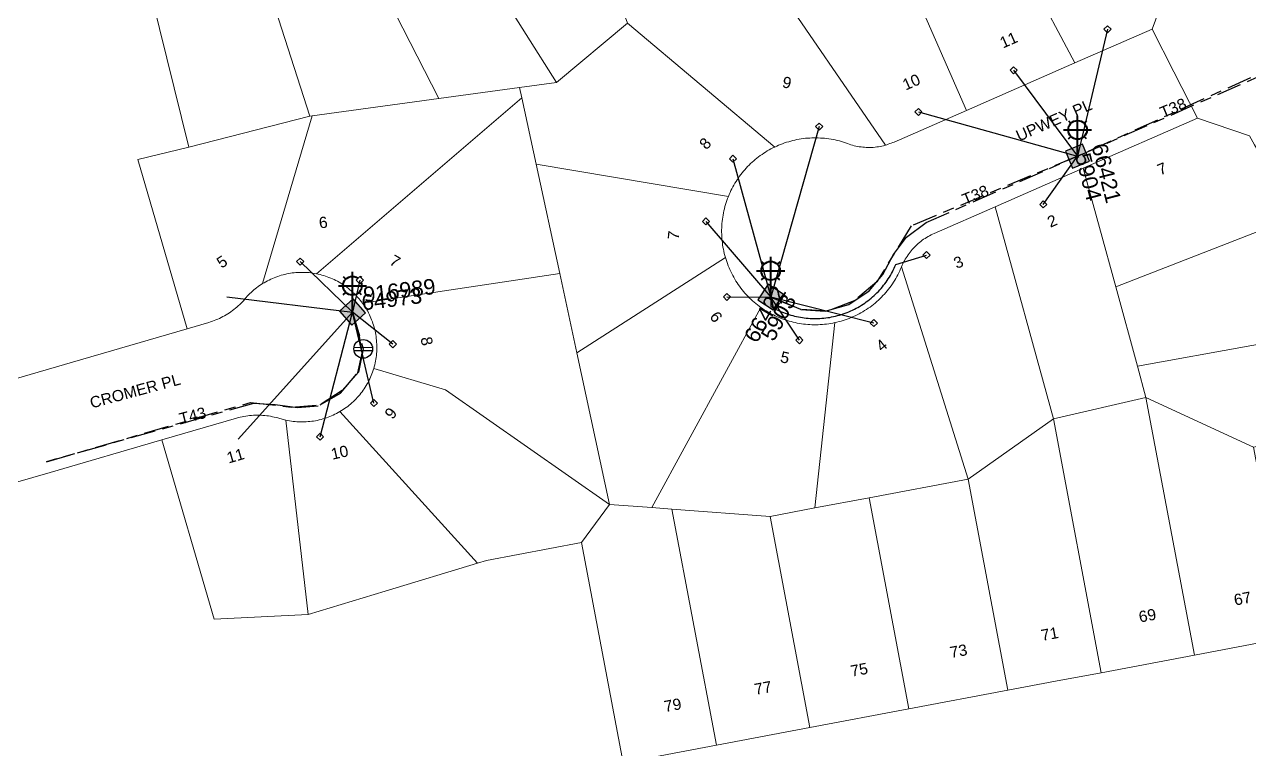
# Model space of a CAD drawing. Header units: metres. Extents: x 305584 to 306382, y 6248516 to 6249160.
# Drawn here: x 305683.1 to 305879.7, y 6248710.7 to 6248827 of the extents above; entities that cross this region are included whole.
import ezdxf
from ezdxf.enums import TextEntityAlignment as Align

# ---------------------------------------------------------------- set-up
doc = ezdxf.new("R2010")
doc.units = ezdxf.units.M
doc.linetypes.add('Cable Exist UG', pattern=[8.2, 4, -1.2, 1.8, -1.2])
doc.layers.get('0').update_dxf_attribs({"color": 6})
doc.layers.add('Cadastre Land Parcels_SP_EXT', color=9, linetype='Continuous', lineweight=5)
doc.layers.add('Cadastre Roads_SP_EXT', color=9, linetype='Continuous', lineweight=5)
for name, color, linetype in [('Equip_LV_EXT', 7, 'Continuous'), ('Equip_SP_SL_EXT', 7, 'Continuous'), ('Mains_LV_EXT', 7, 'Continuous'), ('Mains_SL_EXT', 7, 'Continuous'), ('Services_SP_EXT', 7, 'Continuous'), ('SupportsUG_SP_LV_SL_EXT', 7, 'Continuous')]:
    doc.layers.add(name, color=color, linetype=linetype)
doc.layers.get('0').freeze()
doc.styles.add('COLUMN_LABEL', font='arial.ttf')
doc.styles.add('iecARIAL', font='arial.ttf', dxfattribs={"height": 2})
doc.styles.add('POLE_LABEL', font='arial.ttf')
doc.styles.get("Standard").update_dxf_attribs({"font": 'arial.ttf'})

# ---------------------------------------------------------------- blocks, each defined once
blk = doc.blocks.new('COLUMN_EXT')
blk.add_hatch(color=256).paths.add_polyline_path([(-1.49, 1.48), (-1.49, -1.49), (1.48, -1.49), (1.48, 1.48)])
blk.add_lwpolyline([(-1.49, -1.49), (1.48, -1.49), (1.48, 1.48), (-1.49, 1.48)], close=True)
for tag, height, style, flags, p in [('ASSET_NUM', 2.5, 'COLUMN_LABEL', 8, (2, 2)), ('STRUCTURE_PLANT_NUMBER', 0.2, 'POLE_LABEL', 9, (1.81, 0.03)), ('STREET_CODE', 0.2, 'COLUMN_LABEL', 9, (1.81, -0.2))]:
    blk.add_attdef(tag, text='', height=height, dxfattribs=dict(style=style, flags=flags)).set_placement(p, align=Align.MIDDLE_LEFT)
at = {"flags": 9}
for tag, p in [('COLUMN_TYPE', (1.81, -0.4)), ('OWNED_BY', (1.81, -0.6)), ('STATE', (1.81, -0.8)), ('USAGE', (1.81, -1)), ('STREETNAME', (1.81, -1.6)), ('SUBURB', (1.81, -1.8)), ('LEGEND', (1.81, -1.2)), ('LOCATION', (1.81, -1.4)), ('NOTES', (1.81, -2))]:
    blk.add_attdef(tag, text='', height=0.2, dxfattribs=at).set_placement(p, align=Align.MIDDLE_LEFT)
at = {"flags": 1}
blk.add_attdef('Z', (1.81, -2.35), '', height=0.2, dxfattribs=at)
blk = doc.blocks.new('SL_LANTERN_EXT')
at = {"lineweight": 40}
for p, q in [((0, 1.97), (0, 6.47)), ((-2.25, 4.22), (2.25, 4.22)), ((-1.46, 5.68), (-1.06, 5.28)), ((1.46, 5.68), (1.06, 5.28)), ((-1.46, 2.76), (-1.06, 3.16)), ((0, 0), (0, 2.72)), ((1.46, 2.76), (1.06, 3.16))]:
    blk.add_line(p, q, dxfattribs=at)
blk.add_circle((0, 4.22), 1.5, dxfattribs=at)
at = {"style": 'iecARIAL', "flags": 8}
blk.add_attdef('ASSET_NUM', (1.5, 1.5), '', height=2.5, dxfattribs=at)
for tag, p, height, flags in [('OPERATING_VOLTAGE', (0.98, -1.65), 0.2, 9), ('ORIENTATION', (0.98, -1.85), 0.2, 9), ('OWNED_BY', (0.98, -2.05), 0.2, 9), ('CONSTRUCTED_VOLTAGE', (0.98, -0.65), 0.2, 9), ('CONTROL_TYPE', (0.98, -0.85), 0.2, 9), ('LANTERN_PURPOSE', (0.98, -1.05), 0.2, 9), ('LANTERN_TYPE', (0.98, -1.25), 0.2, 9), ('NO_PHASES', (0.98, -1.45), 0.2, 9), ('LNUMBER', (2.18, -3.25), 2.5, 8), ('STATE', (0.98, -2.25), 0.2, 9), ('USAGE', (0.98, -2.45), 0.2, 9), ('CEXIST', (0.98, -2.65), 0.2, 9), ('CNEW', (0.98, -2.85), 0.2, 9), ('CNUMBER', (0.98, -3.05), 0.2, 9), ('CREMOVE', (0.98, -3.25), 0.2, 9), ('CREPLACE', (0.98, -3.45), 0.2, 9), ('LKINGHEIGHT', (0.98, -3.65), 0.2, 9), ('LBRACKET', (0.98, -3.85), 0.2, 9), ('LBRACKETVOCAB', (0.98, -4.05), 0.2, 9), ('LCATEGORY', (0.98, -4.25), 0.2, 9), ('LCHARGE1', (0.98, -4.45), 0.2, 9), ('LCHARGE1PERCENT', (0.98, -4.65), 0.2, 9), ('LCHARGE2', (0.98, -4.85), 0.2, 9), ('LCHARGE2PERCENT', (0.98, -5.05), 0.2, 9), ('LCHARGE3', (0.98, -5.25), 0.2, 9), ('LCHARGE3PERCENT', (0.98, -5.45), 0.2, 9), ('LEXIST', (0.98, -5.65), 0.2, 9), ('LLAMP', (0.98, -5.85), 0.2, 9), ('LLAMPVOCAB', (0.98, -6.05), 0.2, 9), ('LMAST', (0.98, -6.25), 0.2, 9), ('LMASTVOCAB', (0.98, -6.45), 0.2, 9), ('LNEW', (0.98, -6.65), 0.2, 9), ('LANTNUMBER', (0.98, -6.85), 0.2, 9), ('LOUTREACH', (0.98, -7.25), 0.2, 9), ('LOUTREACHVOCAB', (0.98, -7.45), 0.2, 9), ('LRATECODE', (0.98, -7.65), 0.2, 9), ('LREMOVE', (0.98, -7.85), 0.2, 9), ('LREPLACE', (0.98, -8.05), 0.2, 9), ('STREETNAME', (0.98, -9.25), 0.2, 9), ('SUBURB', (0.98, -9.45), 0.2, 1), ('LTYPE', (0.98, -8.25), 0.2, 9), ('LTYPEVOCAB', (0.98, -8.45), 0.2, 9), ('LEGEND', (0.98, -8.65), 0.2, 9), ('LOCATION', (0.98, -8.85), 0.2, 9), ('NOTES', (0.98, -9.05), 0.2, 9)]:
    blk.add_attdef(tag, p, '', height=height, dxfattribs=dict(flags=flags))
blk = doc.blocks.new('CCP_EXT')
at = {"flags": 9}
for tag, p in [('STATE', (0, -1.8)), ('NOTES', (0, -2))]:
    blk.add_attdef(tag, text='', height=0.2, dxfattribs=at).set_placement(p, align=Align.MIDDLE_LEFT)
blk.add_wipeout([(0, 0.57), (0.57, 0), (0, -0.57), (-0.57, 0)])
blk.add_lwpolyline([(-0.57, 0), (0, 0.57), (0.57, 0), (0, -0.57), (-0.57, 0)])
at = {"flags": 1}
blk.add_attdef('Z', (0, 0), '', height=0.2, dxfattribs=at)
at = {"flags": 9}
for tag, p in [('CCP_TYPE', (0, 0)), ('CONSTRUCTED_VOLTAGE', (0, -0.2)), ('OPERATING_VOLTAGE', (0, -0.6)), ('ORIENTATION', (0, -0.8)), ('OWNED_BY', (0, -1)), ('NO_PHASES', (0, -0.4)), ('USAGE', (0, -1.2)), ('LEGEND', (0, -1.4)), ('LIFE_SUPPORT', (0, -1.6))]:
    blk.add_attdef(tag, text='', height=0.2, dxfattribs=at).set_placement(p, align=Align.MIDDLE_LEFT)
blk = doc.blocks.new('LV_UG_LINKS_CLOSED_EXT')
blk.add_wipeout([(-1.06, 1.06), (-1.18, 0.92), (-1.29, 0.76), (-1.37, 0.59), (-1.43, 0.42), (-1.48, 0.23), (-1.49, 0.05), (-1.49, -0.14), (-1.46, -0.33), (-1.41, -0.51), (-1.33, -0.68), (-1.24, -0.84), (-1.12, -0.99), (-0.99, -1.12), (-0.84, -1.24), (-0.68, -1.33), (-0.51, -1.41), (-0.33, -1.46), (-0.14, -1.49), (0.05, -1.49), (0.23, -1.48), (0.42, -1.43), (0.59, -1.37), (0.76, -1.29), (0.92, -1.18), (1.06, -1.06), (1.18, -0.92), (1.29, -0.76), (1.37, -0.59), (1.43, -0.42), (1.48, -0.23), (1.49, -0.05), (1.49, 0.14), (1.46, 0.33), (1.41, 0.51), (1.33, 0.68), (1.24, 0.84), (1.12, 0.99), (0.99, 1.12), (0.84, 1.24), (0.68, 1.33), (0.51, 1.41), (0.33, 1.46), (0.14, 1.49), (-0.05, 1.49), (-0.23, 1.48), (-0.42, 1.43), (-0.59, 1.37), (-0.76, 1.29), (-0.92, 1.18)])
for p, q in [((-0.25, -1.48), (-0.25, 1.48)), ((0.25, -1.48), (0.25, 1.48))]:
    blk.add_line(p, q)
blk.add_circle((0, 0), 1.5)
at = {"flags": 9}
for tag, p in [('ACTUAL_STATUS', (0, 0)), ('CONSTRUCTED_VOLTAGE', (0, -0.2)), ('OPERATING_VOLTAGE', (0, -0.6)), ('ORIENTATION', (0, -0.8)), ('STATE', (0, -1)), ('SWITCH_TYPE', (0, -1.2)), ('NO_PHASES', (0, -0.4)), ('USAGE', (0, -1.4)), ('NOTES', (0, -1.6))]:
    blk.add_attdef(tag, text='', height=0.2, dxfattribs=at).set_placement(p, align=Align.MIDDLE_LEFT)
at = {"flags": 1}
blk.add_attdef('Z', (0, 0), '', height=0.2, dxfattribs=at)

msp = doc.modelspace()

# ---------------------------------------------------------------- linework, layer by layer
at = {"layer": 'Cadastre Land Parcels_SP_EXT', "linetype": 'Continuous'}
for points in [[(305779.86, 6248827.24), (305769.61, 6248854.91), (305767.04, 6248854.1), (305764.47, 6248853.3), (305761.9, 6248852.5), (305759.32, 6248851.71), (305756.75, 6248850.93), (305754.17, 6248850.16), (305751.59, 6248849.38), (305749.01, 6248848.62), (305768.49, 6248817.75), (305779.86, 6248827.24)], [(305864.04, 6248826.31), (305866.94, 6248834.14), (305866.21, 6248835.72), (305865.48, 6248837.31), (305864.75, 6248838.9), (305864.04, 6248840.49), (305863.33, 6248842.09), (305862.62, 6248843.69), (305861.93, 6248845.29), (305861.24, 6248846.9), (305860.56, 6248848.5), (305859.88, 6248850.12), (305859.22, 6248851.73), (305858.56, 6248853.35), (305857.9, 6248854.97), (305837.43, 6248847.69), (305851.67, 6248820.89), (305864.04, 6248826.31)], [(305762.55, 6248816.94), (305768.49, 6248817.75), (305749.01, 6248848.62), (305746.61, 6248847.92), (305744.21, 6248847.22), (305741.8, 6248846.53), (305739.4, 6248845.84), (305736.99, 6248845.16), (305734.59, 6248844.48), (305749.57, 6248815.16), (305762.55, 6248816.94)], [(305851.67, 6248820.89), (305837.43, 6248847.69), (305821.62, 6248842.08), (305834.27, 6248813.25), (305851.67, 6248820.89)], [(305729.27, 6248812.38), (305749.57, 6248815.16), (305734.59, 6248844.48), (305732.13, 6248843.8), (305729.67, 6248843.12), (305727.21, 6248842.45), (305724.75, 6248841.78), (305722.29, 6248841.12), (305719.82, 6248840.46), (305728.86, 6248812.33), (305729.27, 6248812.38)], [(305728.86, 6248812.33), (305719.82, 6248840.46), (305717.34, 6248839.81), (305714.85, 6248839.16), (305712.36, 6248838.51), (305709.87, 6248837.87), (305707.37, 6248837.24), (305704.88, 6248836.62), (305702.38, 6248835.99), (305709.48, 6248807.36), (305728.86, 6248812.33)], [(305821.48, 6248807.75), (305821.71, 6248807.85), (305821.94, 6248807.93), (305822.18, 6248808.01), (305822.42, 6248808.09), (305822.66, 6248808.15), (305834.27, 6248813.25), (305821.62, 6248842.08), (305817.64, 6248840.66), (305802.39, 6248835.25), (305821.25, 6248807.66), (305821.48, 6248807.75)], [(305796.18, 6248799.76), (305796.32, 6248800.07), (305796.46, 6248800.38), (305796.61, 6248800.68), (305796.77, 6248800.98), (305796.93, 6248801.27), (305797.1, 6248801.56), (305797.28, 6248801.85), (305797.46, 6248802.14), (305797.65, 6248802.41), (305797.84, 6248802.69), (305798.04, 6248802.96), (305798.25, 6248803.23), (305798.47, 6248803.49), (305798.69, 6248803.74), (305798.91, 6248803.99), (305799.14, 6248804.24), (305799.38, 6248804.48), (305799.62, 6248804.72), (305799.87, 6248804.95), (305800.12, 6248805.17), (305800.37, 6248805.39), (305800.64, 6248805.6), (305800.9, 6248805.81), (305801.17, 6248806.01), (305801.45, 6248806.2), (305801.73, 6248806.39), (305802.01, 6248806.57), (305802.3, 6248806.75), (305802.59, 6248806.92), (305802.89, 6248807.08), (305803.19, 6248807.24), (305803.49, 6248807.38), (305779.86, 6248827.24), (305768.49, 6248817.75), (305762.55, 6248816.94), (305762.9, 6248815.29), (305765.2, 6248804.64), (305796.05, 6248799.45), (305796.18, 6248799.76)], [(305762.9, 6248815.29), (305762.55, 6248816.94), (305749.57, 6248815.16), (305729.27, 6248812.38), (305721.29, 6248785.46), (305721.55, 6248785.61), (305721.81, 6248785.76), (305722.07, 6248785.91), (305722.34, 6248786.04), (305722.61, 6248786.17), (305722.89, 6248786.29), (305723.16, 6248786.41), (305723.44, 6248786.51), (305723.72, 6248786.62), (305724.01, 6248786.71), (305724.3, 6248786.8), (305724.59, 6248786.88), (305724.88, 6248786.95), (305725.17, 6248787.01), (305725.46, 6248787.07), (305725.76, 6248787.12), (305726.06, 6248787.17), (305726.35, 6248787.2), (305726.65, 6248787.23), (305726.95, 6248787.25), (305727.25, 6248787.26), (305727.55, 6248787.27), (305727.85, 6248787.27), (305728.15, 6248787.26), (305728.45, 6248787.24), (305728.75, 6248787.22), (305729.05, 6248787.18), (305729.35, 6248787.14), (305729.64, 6248787.1), (305729.94, 6248787.04), (305762.9, 6248815.29)], [(305768.98, 6248787.11), (305765.2, 6248804.64), (305762.9, 6248815.29), (305729.94, 6248787.04), (305730.23, 6248786.98), (305730.52, 6248786.91), (305730.81, 6248786.84), (305731.1, 6248786.75), (305731.39, 6248786.66), (305731.67, 6248786.57), (305731.95, 6248786.46), (305732.23, 6248786.35), (305732.51, 6248786.23), (305732.78, 6248786.11), (305733.05, 6248785.97), (305733.32, 6248785.84), (305733.58, 6248785.69), (305733.84, 6248785.54), (305734.09, 6248785.38), (305734.34, 6248785.22), (305734.59, 6248785.04), (305734.83, 6248784.87), (305735.07, 6248784.68), (305735.3, 6248784.49), (305735.53, 6248784.3), (305735.75, 6248784.1), (305735.97, 6248783.89), (305736.18, 6248783.68), (305736.39, 6248783.47), (305736.59, 6248783.24), (305736.79, 6248783.02), (305736.98, 6248782.79), (305737.17, 6248782.55), (305737.34, 6248782.31), (305768.98, 6248787.11)], [(305712.65, 6248779.24), (305712.94, 6248779.33), (305713.23, 6248779.42), (305713.52, 6248779.53), (305713.8, 6248779.64), (305714.09, 6248779.76), (305714.37, 6248779.88), (305714.64, 6248780.02), (305714.91, 6248780.16), (305715.18, 6248780.3), (305715.45, 6248780.46), (305715.71, 6248780.62), (305715.96, 6248780.78), (305716.21, 6248780.95), (305716.46, 6248781.13), (305716.7, 6248781.32), (305716.94, 6248781.51), (305717.18, 6248781.71), (305717.4, 6248781.91), (305717.63, 6248782.12), (305717.84, 6248782.34), (305718.06, 6248782.56), (305718.26, 6248782.78), (305718.46, 6248783.01), (305718.65, 6248783.23), (305718.84, 6248783.45), (305719.04, 6248783.66), (305719.25, 6248783.86), (305719.46, 6248784.06), (305719.67, 6248784.25), (305719.89, 6248784.44), (305720.11, 6248784.62), (305720.34, 6248784.8), (305720.57, 6248784.98), (305720.81, 6248785.14), (305721.05, 6248785.3), (305721.29, 6248785.46), (305729.27, 6248812.38), (305728.86, 6248812.33), (305709.48, 6248807.36), (305701.27, 6248805.4), (305709.17, 6248778.23), (305712.65, 6248779.24)], [(305887.23, 6248796.21), (305886.37, 6248797.64), (305885.51, 6248799.07), (305884.66, 6248800.5), (305883.82, 6248801.94), (305882.98, 6248803.38), (305882.15, 6248804.82), (305881.32, 6248806.27), (305880.5, 6248807.72), (305879.69, 6248809.18), (305871.32, 6248812.03), (305853, 6248804), (305858.21, 6248784.93), (305887.23, 6248796.21)], [(305795.57, 6248789.65), (305795.48, 6248789.98), (305795.39, 6248790.31), (305795.31, 6248790.65), (305795.25, 6248790.99), (305795.18, 6248791.33), (305795.13, 6248791.67), (305795.08, 6248792.01), (305795.04, 6248792.35), (305795.01, 6248792.69), (305794.99, 6248793.04), (305794.98, 6248793.38), (305794.97, 6248793.73), (305794.97, 6248794.07), (305794.98, 6248794.42), (305795, 6248794.76), (305795.02, 6248795.11), (305795.05, 6248795.45), (305795.09, 6248795.79), (305795.14, 6248796.13), (305795.2, 6248796.47), (305795.26, 6248796.81), (305795.33, 6248797.15), (305795.41, 6248797.48), (305795.5, 6248797.82), (305795.6, 6248798.15), (305795.7, 6248798.48), (305795.81, 6248798.81), (305795.93, 6248799.13), (305796.05, 6248799.45), (305765.2, 6248804.64), (305768.98, 6248787.11), (305771.74, 6248774.34), (305795.57, 6248789.65)], [(305863.07, 6248767.17), (305861.7, 6248772.19), (305858.21, 6248784.93), (305853, 6248804), (305838.89, 6248797.81), (305848.21, 6248763.74), (305863.07, 6248767.17)], [(305848.21, 6248763.74), (305838.89, 6248797.81), (305829.07, 6248793.5), (305828.82, 6248793.39), (305828.57, 6248793.27), (305828.33, 6248793.14), (305828.09, 6248793.01), (305827.85, 6248792.87), (305827.62, 6248792.72), (305827.39, 6248792.57), (305827.17, 6248792.41), (305826.95, 6248792.24), (305826.74, 6248792.07), (305826.53, 6248791.9), (305826.32, 6248791.71), (305826.12, 6248791.53), (305825.93, 6248791.33), (305825.74, 6248791.13), (305825.56, 6248790.93), (305825.38, 6248790.72), (305825.21, 6248790.51), (305825.04, 6248790.29), (305824.88, 6248790.07), (305824.73, 6248789.84), (305824.58, 6248789.61), (305824.44, 6248789.37), (305824.31, 6248789.13), (305824.18, 6248788.89), (305824.06, 6248788.65), (305823.94, 6248788.4), (305823.83, 6248788.15), (305834.52, 6248754.1), (305848.21, 6248763.74)], [(305898.39, 6248778.84), (305897.43, 6248780.26), (305896.47, 6248781.69), (305895.52, 6248783.13), (305894.57, 6248784.57), (305893.63, 6248786.01), (305892.7, 6248787.45), (305891.77, 6248788.9), (305890.85, 6248790.36), (305889.93, 6248791.81), (305889.03, 6248793.28), (305888.12, 6248794.74), (305887.23, 6248796.21), (305858.21, 6248784.93), (305861.7, 6248772.19), (305898.39, 6248778.84)], [(305801.25, 6248781.64), (305800.97, 6248781.85), (305800.7, 6248782.06), (305800.43, 6248782.27), (305800.17, 6248782.5), (305799.91, 6248782.72), (305799.66, 6248782.96), (305799.41, 6248783.2), (305799.17, 6248783.44), (305798.93, 6248783.69), (305798.7, 6248783.95), (305798.48, 6248784.21), (305798.26, 6248784.48), (305798.04, 6248784.75), (305797.84, 6248785.03), (305797.64, 6248785.31), (305797.45, 6248785.59), (305797.26, 6248785.88), (305797.08, 6248786.18), (305796.91, 6248786.48), (305796.74, 6248786.78), (305796.58, 6248787.08), (305796.43, 6248787.39), (305796.28, 6248787.71), (305796.15, 6248788.02), (305796.02, 6248788.34), (305795.89, 6248788.67), (305795.78, 6248788.99), (305795.67, 6248789.32), (305795.57, 6248789.65), (305771.74, 6248774.34), (305776.99, 6248750.04), (305783.78, 6248749.53), (305801.25, 6248781.64)], [(305818.62, 6248751.1), (305834.52, 6248754.1), (305823.83, 6248788.15), (305823.7, 6248787.83), (305823.56, 6248787.51), (305823.41, 6248787.2), (305823.25, 6248786.89), (305823.09, 6248786.59), (305822.92, 6248786.29), (305822.74, 6248785.99), (305822.56, 6248785.7), (305822.37, 6248785.41), (305822.17, 6248785.13), (305821.97, 6248784.85), (305821.76, 6248784.58), (305821.54, 6248784.31), (305821.32, 6248784.04), (305821.09, 6248783.78), (305820.85, 6248783.53), (305820.61, 6248783.28), (305820.37, 6248783.04), (305820.12, 6248782.81), (305819.86, 6248782.57), (305819.6, 6248782.35), (305819.33, 6248782.13), (305819.06, 6248781.92), (305818.78, 6248781.71), (305818.5, 6248781.51), (305818.21, 6248781.32), (305817.92, 6248781.13), (305817.63, 6248780.95), (305817.33, 6248780.78), (305817.02, 6248780.62), (305816.72, 6248780.46), (305816.41, 6248780.31), (305816.09, 6248780.16), (305815.78, 6248780.02), (305815.46, 6248779.89), (305815.13, 6248779.77), (305814.81, 6248779.66), (305814.48, 6248779.55), (305814.15, 6248779.45), (305813.82, 6248779.36), (305813.48, 6248779.27), (305813.15, 6248779.2), (305809.95, 6248749.46), (305818.62, 6248751.1)], [(305771.74, 6248774.34), (305768.98, 6248787.11), (305737.34, 6248782.31), (305737.52, 6248782.06), (305737.69, 6248781.8), (305737.85, 6248781.55), (305738.01, 6248781.28), (305738.16, 6248781.02), (305738.3, 6248780.75), (305738.44, 6248780.47), (305738.57, 6248780.2), (305738.69, 6248779.92), (305738.8, 6248779.63), (305738.91, 6248779.35), (305739.01, 6248779.06), (305739.11, 6248778.77), (305739.19, 6248778.47), (305739.27, 6248778.18), (305739.34, 6248777.88), (305739.4, 6248777.58), (305739.46, 6248777.28), (305739.5, 6248776.98), (305739.54, 6248776.68), (305739.58, 6248776.37), (305739.6, 6248776.07), (305739.62, 6248775.76), (305739.63, 6248775.46), (305739.63, 6248775.15), (305739.62, 6248774.85), (305739.61, 6248774.54), (305739.58, 6248774.24), (305739.55, 6248773.93), (305739.52, 6248773.63), (305739.47, 6248773.33), (305739.42, 6248773.03), (305739.36, 6248772.73), (305739.29, 6248772.43), (305739.21, 6248772.13), (305739.13, 6248771.84), (305750.63, 6248768.42), (305776.99, 6248750.04), (305771.74, 6248774.34)], [(305809.79, 6248778.86), (305809.45, 6248778.86), (305809.12, 6248778.88), (305808.78, 6248778.9), (305808.44, 6248778.93), (305808.11, 6248778.97), (305807.77, 6248779.02), (305807.44, 6248779.07), (305807.11, 6248779.13), (305806.78, 6248779.2), (305806.45, 6248779.27), (305806.12, 6248779.36), (305805.79, 6248779.45), (305805.47, 6248779.54), (305805.15, 6248779.65), (305804.83, 6248779.76), (305804.51, 6248779.88), (305804.2, 6248780.01), (305803.89, 6248780.14), (305803.58, 6248780.28), (305803.28, 6248780.43), (305802.98, 6248780.58), (305802.68, 6248780.74), (305802.39, 6248780.91), (305802.1, 6248781.08), (305801.81, 6248781.26), (305801.53, 6248781.45), (305801.25, 6248781.64), (305783.78, 6248749.53), (305786.96, 6248749.29), (305802.73, 6248748.1), (305809.95, 6248749.46), (305813.15, 6248779.2), (305812.81, 6248779.13), (305812.48, 6248779.07), (305812.15, 6248779.02), (305811.81, 6248778.97), (305811.48, 6248778.93), (305811.14, 6248778.9), (305810.8, 6248778.88), (305810.47, 6248778.86), (305810.13, 6248778.86), (305809.79, 6248778.86)], [(305892.11, 6248761.45), (305908.55, 6248764.59), (305907.51, 6248765.99), (305906.47, 6248767.4), (305905.44, 6248768.82), (305904.41, 6248770.23), (305903.39, 6248771.66), (305902.38, 6248773.08), (305901.38, 6248774.52), (305900.38, 6248775.95), (305899.38, 6248777.39), (305898.39, 6248778.84), (305861.7, 6248772.19), (305863.07, 6248767.17), (305880.32, 6248759.2), (305892.11, 6248761.45)], [(305757.23, 6248741.05), (305772.46, 6248743.92), (305776.99, 6248750.04), (305750.63, 6248768.42), (305739.13, 6248771.84), (305739.04, 6248771.55), (305738.94, 6248771.27), (305738.84, 6248770.99), (305738.73, 6248770.71), (305738.61, 6248770.43), (305738.49, 6248770.16), (305738.36, 6248769.89), (305738.22, 6248769.62), (305738.07, 6248769.36), (305737.92, 6248769.1), (305737.76, 6248768.84), (305737.6, 6248768.59), (305737.43, 6248768.34), (305737.26, 6248768.1), (305737.07, 6248767.86), (305736.89, 6248767.63), (305736.69, 6248767.4), (305736.49, 6248767.18), (305736.29, 6248766.96), (305736.08, 6248766.74), (305735.86, 6248766.54), (305735.64, 6248766.33), (305735.41, 6248766.14), (305735.18, 6248765.94), (305734.95, 6248765.76), (305734.71, 6248765.58), (305734.46, 6248765.4), (305734.21, 6248765.24), (305733.96, 6248765.08), (305733.7, 6248764.92), (305755.79, 6248740.61), (305757.23, 6248741.05)], [(305870.87, 6248725.86), (305863.07, 6248767.17), (305848.21, 6248763.74), (305855.89, 6248723.03), (305870.87, 6248725.86)], [(305881.22, 6248727.81), (305886.13, 6248728.75), (305880.32, 6248759.2), (305863.07, 6248767.17), (305870.87, 6248725.86), (305881.22, 6248727.81)], [(305728.59, 6248732.36), (305725.02, 6248763.55), (305724.05, 6248763.81), (305723.76, 6248763.9), (305723.47, 6248763.98), (305723.17, 6248764.05), (305722.87, 6248764.11), (305722.57, 6248764.17), (305722.27, 6248764.22), (305721.97, 6248764.26), (305721.66, 6248764.3), (305721.36, 6248764.32), (305721.05, 6248764.34), (305720.75, 6248764.35), (305720.44, 6248764.36), (305720.14, 6248764.35), (305719.83, 6248764.34), (305719.52, 6248764.32), (305719.22, 6248764.29), (305718.92, 6248764.25), (305718.61, 6248764.21), (305718.31, 6248764.16), (305718.01, 6248764.1), (305717.71, 6248764.03), (305717.42, 6248763.96), (305717.12, 6248763.88), (305705.12, 6248760.38), (305713.5, 6248731.63), (305728.59, 6248732.36)], [(305733.7, 6248764.92), (305733.44, 6248764.77), (305733.18, 6248764.63), (305732.91, 6248764.49), (305732.64, 6248764.37), (305732.37, 6248764.24), (305732.09, 6248764.13), (305731.81, 6248764.02), (305731.53, 6248763.92), (305731.24, 6248763.82), (305730.96, 6248763.74), (305730.67, 6248763.66), (305730.37, 6248763.59), (305730.08, 6248763.52), (305729.79, 6248763.46), (305729.49, 6248763.41), (305729.2, 6248763.37), (305728.9, 6248763.33), (305728.6, 6248763.31), (305728.3, 6248763.29), (305728, 6248763.27), (305727.7, 6248763.27), (305727.4, 6248763.27), (305727.1, 6248763.28), (305726.8, 6248763.29), (305726.5, 6248763.32), (305726.2, 6248763.35), (305725.91, 6248763.39), (305725.61, 6248763.44), (305725.31, 6248763.49), (305725.02, 6248763.55), (305728.59, 6248732.36), (305740.96, 6248736.11), (305755.79, 6248740.61), (305733.7, 6248764.92)], [(305848.54, 6248721.65), (305855.89, 6248723.03), (305848.21, 6248763.74), (305834.52, 6248754.1), (305840.92, 6248720.21), (305848.54, 6248721.65)], [(305840.92, 6248720.21), (305834.52, 6248754.1), (305818.62, 6248751.1), (305825.02, 6248717.21), (305840.92, 6248720.21)], [(305794.12, 6248711.38), (305786.96, 6248749.29), (305783.78, 6248749.53), (305776.99, 6248750.04), (305772.46, 6248743.92), (305779.15, 6248708.55), (305794.12, 6248711.38)], [(305825.02, 6248717.21), (305818.62, 6248751.1), (305809.95, 6248749.46), (305802.73, 6248748.1), (305809.13, 6248714.21), (305825.02, 6248717.21)], [(305809.13, 6248714.21), (305802.73, 6248748.1), (305786.96, 6248749.29), (305794.12, 6248711.38), (305809.13, 6248714.21)]]:
    msp.add_lwpolyline(points, close=True, dxfattribs=at)
msp.add_lwpolyline([(305779.86, 6248827.24), (305803.49, 6248807.38), (305803.8, 6248807.53), (305804.12, 6248807.67), (305804.43, 6248807.8), (305804.75, 6248807.92), (305805.08, 6248808.04), (305805.4, 6248808.14), (305805.73, 6248808.24), (305806.06, 6248808.34), (305806.39, 6248808.42), (305806.73, 6248808.5), (305807.06, 6248808.57), (305807.4, 6248808.63), (305807.74, 6248808.69), (305808.08, 6248808.74), (305808.42, 6248808.78), (305808.76, 6248808.81), (305809.1, 6248808.83), (305809.44, 6248808.85), (305809.79, 6248808.86), (305810.13, 6248808.86), (305810.47, 6248808.85), (305810.81, 6248808.83), (305811.16, 6248808.81), (305811.5, 6248808.78), (305811.84, 6248808.74), (305812.18, 6248808.69), (305812.52, 6248808.64), (305812.85, 6248808.58), (305813.19, 6248808.51), (305813.52, 6248808.43), (305813.86, 6248808.35), (305814.19, 6248808.25), (305814.51, 6248808.15), (305814.84, 6248808.04), (305815.16, 6248807.93), (305815.43, 6248807.84), (305815.7, 6248807.75), (305815.97, 6248807.67), (305816.24, 6248807.6), (305816.51, 6248807.54), (305816.79, 6248807.48), (305817.06, 6248807.43), (305817.34, 6248807.39), (305817.62, 6248807.36), (305817.9, 6248807.34), (305818.18, 6248807.32), (305818.46, 6248807.31), (305818.75, 6248807.31), (305819.03, 6248807.32), (305819.31, 6248807.33), (305819.59, 6248807.35), (305819.87, 6248807.39), (305820.15, 6248807.42), (305820.42, 6248807.47), (305820.7, 6248807.53), (305820.97, 6248807.59), (305821.25, 6248807.66), (305802.39, 6248835.25)], dxfattribs=at)
at = {"layer": 'Mains_LV_EXT', "linetype": 'Cable Exist UG'}
msp.add_lwpolyline([(305852.09, 6248805.91), (305886.97, 6248821.26), (305889.99, 6248815.56), (305893.09, 6248810.12), (305897.3, 6248803.04), (305902.28, 6248794.79), (305906.56, 6248788.33), (305911.1, 6248781.8), (305914.42, 6248780.57)], dxfattribs=at)
at = {"layer": 'Mains_SL_EXT', "linetype": 'Cable Exist UG'}
msp.add_lwpolyline([(305914.42, 6248780.57), (305913.44, 6248781.36), (305911.41, 6248782.22), (305906.03, 6248790.07), (305900.57, 6248798.54), (305895.61, 6248806.8), (305890.69, 6248815.3), (305887.31, 6248821.86), (305852.09, 6248805.91)], dxfattribs=at)
at = {"layer": 'Services_SP_EXT'}
msp.add_lwpolyline([(305715.56, 6248783.36), (305735.71, 6248780.9)], dxfattribs=at)

# ---------------------------------------------------------------- block references
at = {"layer": 'Equip_SP_SL_EXT'}
ref = msp.add_blockref('SL_LANTERN_EXT', (305852.09, 6248805.91), dxfattribs=at)
ref.add_attrib('ASSET_NUM', '66421', dxfattribs={"layer": '0', "height": 2.5, "rotation": 284.3532, "style": 'iecARIAL'}).set_placement((305853.59, 6248807.41), align=Align.BOTTOM_LEFT)
ref = msp.add_blockref('SL_LANTERN_EXT', (305802.84, 6248783.3), dxfattribs=at)
ref.add_attrib('ASSET_NUM', '66422', dxfattribs={"layer": '0', "height": 2.5, "rotation": 60.2203, "style": 'iecARIAL'}).set_placement((305804.34, 6248784.8), align=Align.MIDDLE_RIGHT)
ref = msp.add_blockref('SL_LANTERN_EXT', (305735.71, 6248780.9), dxfattribs=at)
ref.add_attrib('ASSET_NUM', '64973', dxfattribs={"layer": '0', "height": 2.5, "rotation": 7.0632, "style": 'iecARIAL'}).set_placement((305737.21, 6248782.4), align=Align.MIDDLE_LEFT)
at = {"layer": 'SupportsUG_SP_LV_SL_EXT'}
ref = msp.add_blockref('COLUMN_EXT', (305852.09, 6248805.91), dxfattribs=dict(at, rotation=22.4170190704807))
ref.add_attrib('ASSET_NUM', '5904', dxfattribs={"layer": '0', "height": 2.5, "rotation": 284.3532, "style": 'COLUMN_LABEL'}).set_placement((305854.09, 6248806.66), align=Align.TOP_LEFT)
ref = msp.add_blockref('COLUMN_EXT', (305735.71, 6248780.9), dxfattribs=dict(at, rotation=131.6931438360041))
ref.add_attrib('ASSET_NUM', '916989', dxfattribs={"layer": '0', "height": 2.5, "rotation": 7.0632, "style": 'COLUMN_LABEL'}).set_placement((305737.71, 6248781.65), align=Align.BOTTOM_LEFT)
ref = msp.add_blockref('COLUMN_EXT', (305802.84, 6248783.3), dxfattribs=dict(at, rotation=326.5830549404042))
ref.add_attrib('ASSET_NUM', '5903', dxfattribs={"layer": '0', "height": 2.5, "rotation": 61.4096, "style": 'COLUMN_LABEL'}).set_placement((305804.84, 6248784.05), align=Align.TOP_RIGHT)

# ---------------------------------------------------------------- texts
at = {"layer": 'Cadastre Land Parcels_SP_EXT'}
for s, rotation, p in [('11', 23.8906, (305840.11, 6248823.17)), ('9', 347.4156, (305804.57, 6248817)), ('10', 23.7837, (305824.49, 6248816.43)), ('8', 47.0283, (305792.51, 6248806.83)), ('7', 22.2047, (305865.34, 6248802.79)), ('6', 6.5995, (305730.44, 6248794.31)), ('2', 23.5497, (305847.73, 6248794.42)), ('7', 84.648, (305788.09, 6248792.45)), ('5', 33.971, (305714.7, 6248787.84)), ('7', 329.5509, (305741.5, 6248788.65)), ('3', 23.7361, (305832.69, 6248787.8)), ('6', 306.2703, (305792.95, 6248780.16)), ('8', 280.5731, (305746.64, 6248776.75)), ('4', 39.4586, (305820.67, 6248774.43)), ('5', 347.678, (305804.26, 6248772.88)), ('9', 52.1556, (305742.15, 6248763.56)), ('11', 16.0341, (305715.84, 6248756.59)), ('10', 12.6932, (305732.49, 6248757.19)), ('67', 10.6133, (305877.36, 6248733.79)), ('69', 10.4252, (305862.09, 6248731.07)), ('71', 10.5397, (305846.41, 6248728.11)), ('73', 10.715, (305831.78, 6248725.36)), ('75', 10.6658, (305815.83, 6248722.37)), ('77', 10.6787, (305800.4, 6248719.44)), ('79', 10.5278, (305785.9, 6248716.69))]:
    msp.add_text(s, height=1.8, rotation=rotation, dxfattribs=at).set_placement(p)
at = {"layer": 'Cadastre Roads_SP_EXT'}
for s, rotation, p in [('UPWEY PL', 23.7707, (305842.71, 6248808.25)), ('CROMER PL', 15.0948, (305693.86, 6248765.42))]:
    msp.add_text(s, height=1.8, rotation=rotation, dxfattribs=at).set_placement(p)
at = {"layer": 'Mains_LV_EXT'}
for s, rotation, p in [('T38', 22.5994, (305865.78, 6248812)), ('T38', 22.6654, (305834.03, 6248798.03)), ('T43', 14.646, (305708.2, 6248762.87))]:
    msp.add_text(s, height=1.8, rotation=rotation, dxfattribs=at).set_placement(p)

# ---------------------------------------------------------------- next in the draw order: block references
at = {"layer": 'Services_SP_EXT'}
for p in [(305856.89, 6248826.28), (305841.82, 6248819.7), (305826.54, 6248813.01), (305810.62, 6248810.65), (305796.79, 6248805.51), (305846.58, 6248798.18), (305792.45, 6248795.45), (305727.32, 6248789), (305827.84, 6248790.05), (305736.91, 6248786.02), (305795.82, 6248783.33), (305819.4, 6248779.13), (305742.19, 6248775.74), (305807.44, 6248776.38), (305739.16, 6248766.29), (305730.52, 6248760.9)]:
    msp.add_blockref('CCP_EXT', p, dxfattribs=at)

# ---------------------------------------------------------------- next in the draw order: linework, layer by layer
at = {"layer": 'Cadastre Roads_SP_EXT', "linetype": 'Continuous'}
msp.add_lwpolyline([(305871.32, 6248812.03), (305867.52, 6248819.47), (305864.04, 6248826.31), (305851.67, 6248820.89), (305834.27, 6248813.25), (305822.66, 6248808.15), (305822.42, 6248808.09), (305822.18, 6248808.01), (305821.94, 6248807.93), (305821.71, 6248807.85), (305821.48, 6248807.75), (305821.25, 6248807.66), (305820.97, 6248807.59), (305820.7, 6248807.53), (305820.42, 6248807.47), (305820.15, 6248807.42), (305819.87, 6248807.39), (305819.59, 6248807.35), (305819.31, 6248807.33), (305819.03, 6248807.32), (305818.75, 6248807.31), (305818.46, 6248807.31), (305818.18, 6248807.32), (305817.9, 6248807.34), (305817.62, 6248807.36), (305817.34, 6248807.39), (305817.06, 6248807.43), (305816.79, 6248807.48), (305816.51, 6248807.54), (305816.24, 6248807.6), (305815.97, 6248807.67), (305815.7, 6248807.75), (305815.43, 6248807.84), (305815.16, 6248807.93), (305814.84, 6248808.04), (305814.51, 6248808.15), (305814.19, 6248808.25), (305813.86, 6248808.35), (305813.52, 6248808.43), (305813.19, 6248808.51), (305812.85, 6248808.58), (305812.52, 6248808.64), (305812.18, 6248808.69), (305811.84, 6248808.74), (305811.5, 6248808.78), (305811.16, 6248808.81), (305810.81, 6248808.83), (305810.47, 6248808.85), (305810.13, 6248808.86), (305809.79, 6248808.86), (305809.44, 6248808.85), (305809.1, 6248808.83), (305808.76, 6248808.81), (305808.42, 6248808.78), (305808.08, 6248808.74), (305807.74, 6248808.69), (305807.4, 6248808.63), (305807.06, 6248808.57), (305806.73, 6248808.5), (305806.39, 6248808.42), (305806.06, 6248808.34), (305805.73, 6248808.24), (305805.4, 6248808.14), (305805.08, 6248808.04), (305804.75, 6248807.92), (305804.43, 6248807.8), (305804.12, 6248807.67), (305803.8, 6248807.53), (305803.49, 6248807.38), (305803.19, 6248807.24), (305802.89, 6248807.08), (305802.59, 6248806.92), (305802.3, 6248806.75), (305802.01, 6248806.57), (305801.73, 6248806.39), (305801.45, 6248806.2), (305801.17, 6248806.01), (305800.9, 6248805.81), (305800.64, 6248805.6), (305800.37, 6248805.39), (305800.12, 6248805.17), (305799.87, 6248804.95), (305799.62, 6248804.72), (305799.38, 6248804.48), (305799.14, 6248804.24), (305798.91, 6248803.99), (305798.69, 6248803.74), (305798.47, 6248803.49), (305798.25, 6248803.23), (305798.04, 6248802.96), (305797.84, 6248802.69), (305797.65, 6248802.41), (305797.46, 6248802.14), (305797.28, 6248801.85), (305797.1, 6248801.56), (305796.93, 6248801.27), (305796.77, 6248800.98), (305796.61, 6248800.68), (305796.46, 6248800.38), (305796.32, 6248800.07), (305796.18, 6248799.76), (305796.05, 6248799.45), (305795.93, 6248799.13), (305795.81, 6248798.81), (305795.7, 6248798.48), (305795.6, 6248798.15), (305795.5, 6248797.82), (305795.41, 6248797.48), (305795.33, 6248797.15), (305795.26, 6248796.81), (305795.2, 6248796.47), (305795.14, 6248796.13), (305795.09, 6248795.79), (305795.05, 6248795.45), (305795.02, 6248795.11), (305795, 6248794.76), (305794.98, 6248794.42), (305794.97, 6248794.07), (305794.97, 6248793.73), (305794.98, 6248793.38), (305794.99, 6248793.04), (305795.01, 6248792.69), (305795.04, 6248792.35), (305795.08, 6248792.01), (305795.13, 6248791.67), (305795.18, 6248791.33), (305795.25, 6248790.99), (305795.31, 6248790.65), (305795.39, 6248790.31), (305795.48, 6248789.98), (305795.57, 6248789.65), (305795.67, 6248789.32), (305795.78, 6248788.99), (305795.89, 6248788.67), (305796.02, 6248788.34), (305796.15, 6248788.02), (305796.28, 6248787.71), (305796.43, 6248787.39), (305796.58, 6248787.08), (305796.74, 6248786.78), (305796.91, 6248786.48), (305797.08, 6248786.18), (305797.26, 6248785.88), (305797.45, 6248785.59), (305797.64, 6248785.31), (305797.84, 6248785.03), (305798.04, 6248784.75), (305798.26, 6248784.48), (305798.48, 6248784.21), (305798.7, 6248783.95), (305798.93, 6248783.69), (305799.17, 6248783.44), (305799.41, 6248783.2), (305799.66, 6248782.96), (305799.91, 6248782.72), (305800.17, 6248782.5), (305800.43, 6248782.27), (305800.7, 6248782.06), (305800.97, 6248781.85), (305801.25, 6248781.64), (305801.53, 6248781.45), (305801.81, 6248781.26), (305802.1, 6248781.08), (305802.39, 6248780.91), (305802.68, 6248780.74), (305802.98, 6248780.58), (305803.28, 6248780.43), (305803.58, 6248780.28), (305803.89, 6248780.14), (305804.2, 6248780.01), (305804.51, 6248779.88), (305804.83, 6248779.76), (305805.15, 6248779.65), (305805.47, 6248779.54), (305805.79, 6248779.45), (305806.12, 6248779.36), (305806.45, 6248779.27), (305806.78, 6248779.2), (305807.11, 6248779.13), (305807.44, 6248779.07), (305807.77, 6248779.02), (305808.11, 6248778.97), (305808.44, 6248778.93), (305808.78, 6248778.9), (305809.12, 6248778.88), (305809.45, 6248778.86), (305809.79, 6248778.86), (305810.13, 6248778.86), (305810.47, 6248778.86), (305810.8, 6248778.88), (305811.14, 6248778.9), (305811.48, 6248778.93), (305811.81, 6248778.97), (305812.15, 6248779.02), (305812.48, 6248779.07), (305812.81, 6248779.13), (305813.15, 6248779.2), (305813.48, 6248779.27), (305813.82, 6248779.36), (305814.15, 6248779.45), (305814.48, 6248779.55), (305814.81, 6248779.66), (305815.13, 6248779.77), (305815.46, 6248779.89), (305815.78, 6248780.02), (305816.09, 6248780.16), (305816.41, 6248780.31), (305816.72, 6248780.46), (305817.02, 6248780.62), (305817.33, 6248780.78), (305817.63, 6248780.95), (305817.92, 6248781.13), (305818.21, 6248781.32), (305818.5, 6248781.51), (305818.78, 6248781.71), (305819.06, 6248781.92), (305819.33, 6248782.13), (305819.6, 6248782.35), (305819.86, 6248782.57), (305820.12, 6248782.81), (305820.37, 6248783.04), (305820.61, 6248783.28), (305820.85, 6248783.53), (305821.09, 6248783.78), (305821.32, 6248784.04), (305821.54, 6248784.31), (305821.76, 6248784.58), (305821.97, 6248784.85), (305822.17, 6248785.13), (305822.37, 6248785.41), (305822.56, 6248785.7), (305822.74, 6248785.99), (305822.92, 6248786.29), (305823.09, 6248786.59), (305823.25, 6248786.89), (305823.41, 6248787.2), (305823.56, 6248787.51), (305823.7, 6248787.83), (305823.83, 6248788.15), (305823.94, 6248788.4), (305824.06, 6248788.65), (305824.18, 6248788.89), (305824.31, 6248789.13), (305824.44, 6248789.37), (305824.58, 6248789.61), (305824.73, 6248789.84), (305824.88, 6248790.07), (305825.04, 6248790.29), (305825.21, 6248790.51), (305825.38, 6248790.72), (305825.56, 6248790.93), (305825.74, 6248791.13), (305825.93, 6248791.33), (305826.12, 6248791.53), (305826.32, 6248791.71), (305826.53, 6248791.9), (305826.74, 6248792.07), (305826.95, 6248792.24), (305827.17, 6248792.41), (305827.39, 6248792.57), (305827.62, 6248792.72), (305827.85, 6248792.87), (305828.09, 6248793.01), (305828.33, 6248793.14), (305828.57, 6248793.27), (305828.82, 6248793.39), (305829.07, 6248793.5), (305838.89, 6248797.81), (305853, 6248804), (305871.32, 6248812.03)], close=True, dxfattribs=at)
msp.add_lwpolyline([(305681.64, 6248753.54), (305687.22, 6248755.17), (305705.12, 6248760.38), (305717.12, 6248763.88), (305717.42, 6248763.96), (305717.71, 6248764.03), (305718.01, 6248764.1), (305718.31, 6248764.16), (305718.61, 6248764.21), (305718.92, 6248764.25), (305719.22, 6248764.29), (305719.52, 6248764.32), (305719.83, 6248764.34), (305720.14, 6248764.35), (305720.44, 6248764.36), (305720.75, 6248764.35), (305721.05, 6248764.34), (305721.36, 6248764.32), (305721.66, 6248764.3), (305721.97, 6248764.26), (305722.27, 6248764.22), (305722.57, 6248764.17), (305722.87, 6248764.11), (305723.17, 6248764.05), (305723.47, 6248763.98), (305723.76, 6248763.9), (305724.05, 6248763.81), (305725.02, 6248763.55), (305725.31, 6248763.49), (305725.61, 6248763.44), (305725.91, 6248763.39), (305726.2, 6248763.35), (305726.5, 6248763.32), (305726.8, 6248763.29), (305727.1, 6248763.28), (305727.4, 6248763.27), (305727.7, 6248763.27), (305728, 6248763.27), (305728.3, 6248763.29), (305728.6, 6248763.31), (305728.9, 6248763.33), (305729.2, 6248763.37), (305729.49, 6248763.41), (305729.79, 6248763.46), (305730.08, 6248763.52), (305730.37, 6248763.59), (305730.67, 6248763.66), (305730.96, 6248763.74), (305731.24, 6248763.82), (305731.53, 6248763.92), (305731.81, 6248764.02), (305732.09, 6248764.13), (305732.37, 6248764.24), (305732.64, 6248764.37), (305732.91, 6248764.49), (305733.18, 6248764.63), (305733.18, 6248764.63), (305733.44, 6248764.77), (305733.7, 6248764.92), (305733.96, 6248765.08), (305734.21, 6248765.24), (305734.46, 6248765.4), (305734.71, 6248765.58), (305734.95, 6248765.76), (305735.18, 6248765.94), (305735.41, 6248766.14), (305735.64, 6248766.33), (305735.86, 6248766.54), (305736.08, 6248766.74), (305736.29, 6248766.96), (305736.49, 6248767.18), (305736.69, 6248767.4), (305736.89, 6248767.63), (305737.07, 6248767.86), (305737.26, 6248768.1), (305737.43, 6248768.34), (305737.6, 6248768.59), (305737.76, 6248768.84), (305737.92, 6248769.1), (305738.07, 6248769.36), (305738.22, 6248769.62), (305738.36, 6248769.89), (305738.49, 6248770.16), (305738.61, 6248770.43), (305738.73, 6248770.71), (305738.84, 6248770.99), (305738.94, 6248771.27), (305739.04, 6248771.55), (305739.13, 6248771.84), (305739.21, 6248772.13), (305739.29, 6248772.43), (305739.36, 6248772.73), (305739.42, 6248773.03), (305739.47, 6248773.33), (305739.52, 6248773.63), (305739.55, 6248773.93), (305739.58, 6248774.24), (305739.61, 6248774.54), (305739.62, 6248774.85), (305739.63, 6248775.15), (305739.63, 6248775.46), (305739.62, 6248775.76), (305739.6, 6248776.07), (305739.58, 6248776.37), (305739.54, 6248776.68), (305739.5, 6248776.98), (305739.46, 6248777.28), (305739.4, 6248777.58), (305739.34, 6248777.88), (305739.27, 6248778.18), (305739.19, 6248778.47), (305739.11, 6248778.77), (305739.01, 6248779.06), (305738.91, 6248779.35), (305738.8, 6248779.63), (305738.69, 6248779.92), (305738.57, 6248780.2), (305738.44, 6248780.47), (305738.3, 6248780.75), (305738.16, 6248781.02), (305738.01, 6248781.28), (305737.85, 6248781.55), (305737.69, 6248781.8), (305737.52, 6248782.06), (305737.34, 6248782.31), (305737.17, 6248782.55), (305736.98, 6248782.79), (305736.79, 6248783.02), (305736.59, 6248783.24), (305736.39, 6248783.47), (305736.18, 6248783.68), (305735.97, 6248783.89), (305735.75, 6248784.1), (305735.53, 6248784.3), (305735.3, 6248784.49), (305735.07, 6248784.68), (305734.83, 6248784.87), (305734.59, 6248785.04), (305734.34, 6248785.22), (305734.09, 6248785.38), (305733.84, 6248785.54), (305733.58, 6248785.69), (305733.32, 6248785.84), (305733.05, 6248785.97), (305732.78, 6248786.11), (305732.51, 6248786.23), (305732.23, 6248786.35), (305731.95, 6248786.46), (305731.67, 6248786.57), (305731.39, 6248786.66), (305731.1, 6248786.75), (305730.81, 6248786.84), (305730.52, 6248786.91), (305730.23, 6248786.98), (305729.94, 6248787.04), (305729.64, 6248787.1), (305729.35, 6248787.14), (305729.05, 6248787.18), (305728.75, 6248787.22), (305728.45, 6248787.24), (305728.15, 6248787.26), (305727.85, 6248787.27), (305727.55, 6248787.27), (305727.25, 6248787.26), (305726.95, 6248787.25), (305726.65, 6248787.23), (305726.35, 6248787.2), (305726.06, 6248787.17), (305725.76, 6248787.12), (305725.46, 6248787.07), (305725.17, 6248787.01), (305724.88, 6248786.95), (305724.59, 6248786.88), (305724.3, 6248786.8), (305724.01, 6248786.71), (305723.72, 6248786.62), (305723.44, 6248786.51), (305723.16, 6248786.41), (305722.89, 6248786.29), (305722.61, 6248786.17), (305722.34, 6248786.04), (305722.07, 6248785.91), (305721.81, 6248785.76), (305721.55, 6248785.61), (305721.29, 6248785.46), (305721.05, 6248785.3), (305720.81, 6248785.14), (305720.57, 6248784.98), (305720.34, 6248784.8), (305720.11, 6248784.62), (305719.89, 6248784.44), (305719.67, 6248784.25), (305719.46, 6248784.06), (305719.25, 6248783.86), (305719.04, 6248783.66), (305718.84, 6248783.45), (305718.65, 6248783.23), (305718.46, 6248783.01), (305718.26, 6248782.78), (305718.06, 6248782.56), (305717.84, 6248782.34), (305717.63, 6248782.12), (305717.4, 6248781.91), (305717.18, 6248781.71), (305716.94, 6248781.51), (305716.7, 6248781.32), (305716.46, 6248781.13), (305716.21, 6248780.95), (305715.96, 6248780.78), (305715.71, 6248780.62), (305715.45, 6248780.46), (305715.18, 6248780.3), (305714.91, 6248780.16), (305714.64, 6248780.02), (305714.37, 6248779.88), (305714.09, 6248779.76), (305713.8, 6248779.64), (305713.52, 6248779.53), (305713.23, 6248779.42), (305712.94, 6248779.33), (305712.65, 6248779.24), (305709.17, 6248778.23), (305690.8, 6248772.87), (305677.16, 6248768.9)], dxfattribs=at)
at = {"layer": 'Mains_LV_EXT', "linetype": 'Cable Exist UG'}
msp.add_lwpolyline([(305802.84, 6248783.3), (305807.68, 6248781.32), (305811.58, 6248781.03), (305815.39, 6248782.13), (305818.65, 6248784.28), (305820.85, 6248786.9), (305822.53, 6248790.14), (305824.65, 6248792.94), (305827.81, 6248795.27), (305852.09, 6248805.91)], dxfattribs=at)
at = {"layer": 'Mains_SL_EXT', "linetype": 'Cable Exist UG'}
msp.add_lwpolyline([(305852.09, 6248805.91), (305825.38, 6248794.71), (305819.87, 6248785.73), (305816.23, 6248782.69), (305811.84, 6248781.03), (305807.68, 6248781.32), (305802.84, 6248783.3)], dxfattribs=at)
at = {"layer": 'Services_SP_EXT'}
for points in [[(305856.89, 6248826.28), (305852.09, 6248805.91)], [(305841.82, 6248819.7), (305852.09, 6248805.91)], [(305826.54, 6248813.01), (305852.09, 6248805.91)], [(305810.62, 6248810.65), (305802.84, 6248783.3)], [(305796.79, 6248805.51), (305802.84, 6248783.3)], [(305846.58, 6248798.18), (305852.09, 6248805.91)], [(305792.45, 6248795.45), (305802.84, 6248783.3)], [(305802.84, 6248783.3), (305802.88, 6248781.78), (305802.88, 6248781.78), (305803.17, 6248781.62), (305803.45, 6248781.47), (305803.72, 6248781.32), (305804.01, 6248781.19), (305804.29, 6248781.05), (305804.58, 6248780.93), (305804.88, 6248780.81), (305805.17, 6248780.7), (305805.47, 6248780.6), (305805.77, 6248780.5), (305806.07, 6248780.41), (305806.37, 6248780.32), (305806.68, 6248780.25), (305806.99, 6248780.18), (305807.3, 6248780.11), (305807.61, 6248780.06), (305807.92, 6248780.01), (305808.23, 6248779.96), (305808.54, 6248779.93), (305808.86, 6248779.9), (305809.17, 6248779.88), (305809.49, 6248779.86), (305809.8, 6248779.86), (305810.12, 6248779.86), (305810.43, 6248779.86), (305810.75, 6248779.88), (305811.06, 6248779.9), (305811.38, 6248779.93), (305811.69, 6248779.96), (305812, 6248780), (305812.31, 6248780.05), (305812.62, 6248780.11), (305812.93, 6248780.17), (305813.25, 6248780.25), (305813.56, 6248780.32), (305813.87, 6248780.41), (305814.18, 6248780.5), (305814.49, 6248780.6), (305814.79, 6248780.71), (305815.09, 6248780.83), (305815.39, 6248780.95), (305815.69, 6248781.07), (305815.98, 6248781.21), (305816.27, 6248781.35), (305816.55, 6248781.5), (305816.84, 6248781.65), (305817.12, 6248781.81), (305817.39, 6248781.98), (305817.66, 6248782.16), (305817.93, 6248782.34), (305818.19, 6248782.52), (305818.45, 6248782.71), (305818.7, 6248782.91), (305818.95, 6248783.12), (305819.2, 6248783.33), (305819.44, 6248783.54), (305819.67, 6248783.76), (305819.9, 6248783.99), (305820.13, 6248784.22), (305820.35, 6248784.46), (305820.56, 6248784.7), (305820.77, 6248784.94), (305820.97, 6248785.2), (305821.17, 6248785.45), (305821.35, 6248785.71), (305821.54, 6248785.98), (305821.72, 6248786.24), (305821.89, 6248786.52), (305822.05, 6248786.79), (305822.21, 6248787.07), (305822.37, 6248787.36), (305822.51, 6248787.64), (305822.65, 6248787.94), (305822.78, 6248788.23), (305822.91, 6248788.54), (305827.84, 6248790.05)], [(305727.32, 6248789), (305735.71, 6248780.9)], [(305736.91, 6248786.02), (305735.71, 6248780.9)], [(305795.82, 6248783.33), (305802.84, 6248783.3)], [(305819.4, 6248779.13), (305802.84, 6248783.3)], [(305807.44, 6248776.38), (305802.84, 6248783.3)]]:
    msp.add_lwpolyline(points, dxfattribs=at)

# ---------------------------------------------------------------- next in the draw order: block references
at = {"layer": 'Equip_LV_EXT', "rotation": 270.415150667108}
msp.add_blockref('LV_UG_LINKS_CLOSED_EXT', (305737.44, 6248774.99), dxfattribs=at)

# ---------------------------------------------------------------- next in the draw order: linework, layer by layer
at = {"layer": 'Mains_LV_EXT', "linetype": 'Cable Exist UG'}
for points in [[(305735.71, 6248780.9), (305737.44, 6248774.99)], [(305737.44, 6248774.99), (305736.67, 6248771.26), (305734.06, 6248768.32), (305730.24, 6248765.8), (305726.88, 6248765.54), (305723.33, 6248765.99), (305719.81, 6248766.24), (305686.62, 6248756.88)]]:
    msp.add_lwpolyline(points, dxfattribs=at)
at = {"layer": 'Mains_SL_EXT', "linetype": 'Cable Exist UG'}
msp.add_lwpolyline([(305686.62, 6248756.88), (305719.37, 6248766.4), (305725.92, 6248765.66), (305730.56, 6248766.01), (305733.79, 6248767.89), (305736.56, 6248771.13), (305737.27, 6248774.31), (305736.85, 6248777.01), (305735.71, 6248780.9)], dxfattribs=at)
at = {"layer": 'Services_SP_EXT'}
for points in [[(305717.35, 6248760.49), (305735.71, 6248780.9)], [(305730.52, 6248760.9), (305735.71, 6248780.9)], [(305739.16, 6248766.29), (305735.71, 6248780.9)], [(305742.19, 6248775.74), (305735.71, 6248780.9)]]:
    msp.add_lwpolyline(points, dxfattribs=at)

doc.saveas('drawing.dxf')
